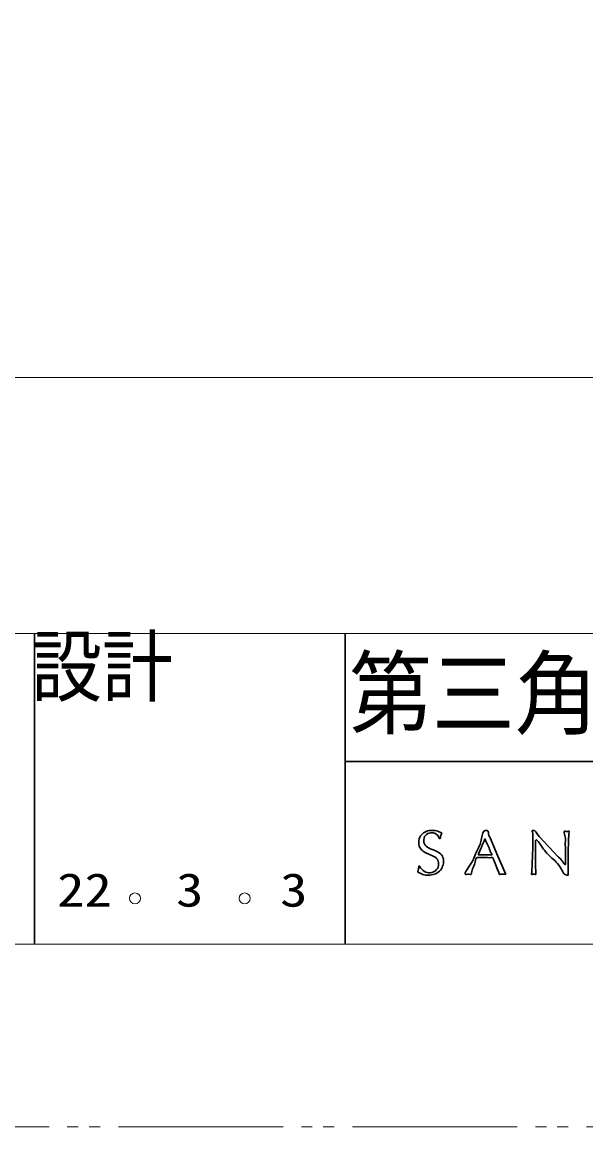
# Model space of a CAD drawing. Units: millimetres at full size, sheet at 1:5; details may follow other scales. Extents: x -1050 to 0, y -742 to 742.
# Drawn here: x -308.4 to -154.2, y -742.5 to -440.3 of the extents above; entities that cross this region are included whole.
import ezdxf
from ezdxf.enums import TextEntityAlignment as Align

# ---------------------------------------------------------------- set-up
doc = ezdxf.new("R2010")
doc.units = ezdxf.units.MM
doc.header["$LTSCALE"] = 5
doc.linetypes.add('DOUBLE_CHAIN2', pattern=[12.8, 9, -1, 0.6, -0.6, 0.6, -1])
doc.layers.add('0-0_K37531EJV', color=7, linetype='Continuous', lineweight=15)
doc.styles.add('ＭＳ ゴシック', font='')
doc.styles.add('ＭＳ 明朝', font='')
doc.styles.get('ＭＳ ゴシック').set_extended_font_data('MS Gothic')
doc.styles.get('ＭＳ 明朝').set_extended_font_data('MS Mincho')

msp = doc.modelspace()

# ---------------------------------------------------------------- linework, layer by layer
at = {"layer": '0-0_K37531EJV'}
for p, q in [((-925, -537.5), (-50, -537.5)), ((-50, -607.5), (-925, -607.5)), ((-525, -692.5), (-50, -692.5))]:
    msp.add_line(p, q, dxfattribs=at)
at = {"layer": '0-0_K37531EJV', "color": 2, "lineweight": 30}
for p, q in [((-305, -607.5), (-305, -692.5)), ((-220, -607.5), (-220, -692.5)), ((-220, -642.5), (-50, -642.5))]:
    msp.add_line(p, q, dxfattribs=at)
at = {"layer": '0-0_K37531EJV', "color": 4, "linetype": 'DOUBLE_CHAIN2'}
msp.add_lwpolyline([(-1050, -742.5), (0, -742.5), (0, 742.5), (-1050, 742.5)], close=True, dxfattribs=at)
at = {"layer": '0-0_K37531EJV', "color": 2, "lineweight": 30}
for points in [[(-199.409, -662.916), (-199.167, -662.589), (-198.883, -662.3), (-198.562, -662.051), (-198.214, -661.843), (-197.845, -661.675), (-197.46, -661.546), (-197.065, -661.456), (-196.662, -661.402), (-196.257, -661.38), (-195.853, -661.385), (-195.449, -661.419), (-195.041, -661.485), (-194.662, -661.597), (-194.304, -661.757), (-193.864, -661.938), (-193.675, -662.047), (-193.619, -662.113), (-193.6, -662.187), (-193.622, -662.272), (-193.67, -662.364), (-193.774, -662.558), (-193.903, -662.93), (-193.955, -663.129), (-193.966, -663.377), (-193.973, -663.495), (-194, -663.586), (-194.062, -663.632), (-194.162, -663.632), (-194.265, -663.633), (-194.326, -663.575), (-194.379, -663.352), (-194.465, -663.168), (-194.569, -662.998), (-194.81, -662.671), (-195.113, -662.403), (-195.46, -662.193), (-195.843, -662.062), (-196.246, -662.016), (-196.651, -662.035)], [(-185.81, -673.415), (-186.163, -673.383), (-186.5, -673.387), (-186.85, -673.415), (-186.998, -673.416), (-187.109, -673.391), (-187.183, -673.341), (-187.224, -673.267), (-187.235, -673.171), (-187.217, -673.055), (-187.174, -672.922), (-187.109, -672.772), (-186.921, -672.43), (-186.674, -672.046), (-186.088, -671.207), (-185.791, -670.781), (-185.521, -670.371), (-185.29, -669.986), (-185.098, -669.626), (-184.936, -669.288), (-184.799, -668.969), (-184.573, -668.375), (-184.37, -667.821), (-184.138, -667.282), (-183.855, -666.736), (-183.548, -666.16), (-183.249, -665.532), (-183.111, -665.191), (-182.988, -664.829), (-182.882, -664.442), (-182.796, -664.032), (-182.653, -663.183), (-182.577, -662.773), (-182.485, -662.391), (-182.368, -662.05), (-182.217, -661.765), (-182.022, -661.549), (-181.905, -661.471), (-181.773, -661.416), (-181.626, -661.385)], [(-181.626, -661.385), (-181.462, -661.379), (-181.287, -661.376), (-181.134, -661.401), (-181.023, -661.49), (-180.945, -661.629), (-180.891, -661.806), (-180.853, -662.005), (-180.786, -662.418), (-180.684, -662.778), (-180.55, -663.09), (-180.401, -663.38), (-178.269, -668.416), (-177.182, -670.93), (-176.629, -672.183), (-176.345, -672.806), (-176.039, -673.419)], [(-169.025, -673.124), (-169.004, -672.981), (-168.993, -672.719), (-168.854, -670.504), (-168.757, -668.291), (-168.712, -666.075), (-168.706, -664.973), (-168.734, -663.842), (-168.73, -663.294), (-168.683, -662.79), (-168.675, -662.524), (-168.712, -662.217), (-168.809, -661.856), (-168.855, -661.679), (-168.873, -661.527), (-168.846, -661.421), (-168.808, -661.391), (-168.752, -661.378), (-168.474, -661.38), (-168.345, -661.401), (-168.226, -661.448), (-168.018, -661.606), (-167.838, -661.828), (-167.675, -662.088), (-167.357, -662.624), (-167, -663.074), (-166.616, -663.46), (-165.843, -664.224), (-164.344, -665.872), (-162.834, -667.482), (-162.061, -668.33), (-161.692, -668.71), (-161.346, -669.032), (-161.168, -669.201), (-160.978, -669.401), (-160.765, -669.652), (-160.523, -669.971), (-160.266, -670.324), (-160.144, -670.485), (-160.032, -670.62)], [(-160.032, -670.62), (-159.935, -670.718), (-159.858, -670.766), (-159.806, -670.754), (-159.784, -670.67), (-159.785, -668.452), (-159.783, -667.349), (-159.801, -666.228), (-159.82, -665.111), (-159.766, -664.093), (-159.768, -663.822), (-159.792, -663.526), (-159.846, -663.196), (-159.932, -662.828), (-160.028, -662.45), (-160.101, -662.101), (-160.119, -661.949), (-160.119, -661.818), (-160.097, -661.715), (-160.049, -661.642), (-159.971, -661.605), (-159.86, -661.609), (-159.578, -661.671), (-159.305, -661.688), (-159.169, -661.68), (-159.019, -661.644), (-158.871, -661.601), (-158.812, -661.596), (-158.772, -661.612), (-158.752, -661.651), (-158.748, -661.709), (-158.774, -661.864), (-158.848, -662.204), (-158.868, -662.484), (-158.873, -663.006), (-158.911, -663.569), (-158.966, -664.674), (-159.057, -666.889), (-159.06, -669.105), (-159.032, -671.321)], [(-199.267, -671.81), (-199.004, -672.119), (-198.7, -672.386), (-198.36, -672.608), (-197.993, -672.78), (-197.605, -672.899), (-197.205, -672.96), (-196.799, -672.969), (-196.396, -672.925), (-196.005, -672.817), (-195.638, -672.645), (-195.305, -672.412), (-195.019, -672.125), (-194.79, -671.79), (-194.622, -671.422), (-194.513, -671.031), (-194.464, -670.629), (-194.47, -670.222), (-194.543, -669.822), (-194.706, -669.45), (-194.948, -669.124), (-195.248, -668.85), (-195.58, -668.616), (-195.931, -668.415), (-196.296, -668.238), (-197.792, -667.613), (-198.153, -667.428), (-198.498, -667.214), (-198.822, -666.971), (-199.12, -666.695), (-199.381, -666.383), (-199.591, -666.036), (-199.743, -665.659), (-199.834, -665.264), (-199.874, -664.859), (-199.873, -664.452), (-199.832, -664.049), (-199.743, -663.653), (-199.602, -663.273), (-199.409, -662.916)], [(-196.651, -662.035), (-197.048, -662.117), (-197.424, -662.268), (-197.766, -662.486), (-198.058, -662.767), (-198.286, -663.103), (-198.44, -663.478), (-198.521, -663.874), (-198.534, -664.281), (-198.486, -664.685), (-198.354, -665.068), (-198.138, -665.413), (-197.856, -665.705), (-197.534, -665.952), (-197.19, -666.167), (-196.461, -666.521), (-195.706, -666.817), (-194.963, -667.139), (-194.607, -667.333), (-194.268, -667.557), (-193.954, -667.814), (-193.673, -668.107), (-193.442, -668.441), (-193.271, -668.81), (-193.167, -669.202), (-193.123, -669.606), (-193.123, -670.013), (-193.16, -670.417), (-193.238, -670.815), (-193.357, -671.203), (-193.517, -671.576), (-193.717, -671.929), (-193.956, -672.257), (-194.232, -672.554), (-194.541, -672.817), (-194.878, -673.044), (-195.238, -673.231), (-195.615, -673.381), (-196.005, -673.494), (-196.403, -673.573)], [(-183.658, -668.069), (-182.827, -668.083), (-181.995, -668.103), (-181.161, -668.102), (-180.952, -668.099), (-180.753, -668.09), (-180.555, -668.08), (-180.446, -668.08), (-180.327, -668.087), (-180.074, -668.109), (-179.967, -668.108), (-179.925, -668.1), (-179.892, -668.086), (-179.871, -668.065), (-179.862, -668.036), (-179.865, -668), (-179.877, -667.957), (-179.923, -667.859), (-179.988, -667.749), (-180.127, -667.524), (-180.239, -667.317), (-180.328, -667.125), (-180.4, -666.942), (-180.528, -666.582), (-180.673, -666.202), (-180.841, -665.809), (-181.018, -665.428), (-181.106, -665.249), (-181.192, -665.08), (-181.359, -664.742), (-181.441, -664.553), (-181.523, -664.339), (-181.564, -664.219), (-181.606, -664.089), (-181.647, -663.956), (-181.689, -663.837), (-181.731, -663.747), (-181.751, -663.718), (-181.772, -663.703), (-181.793, -663.702)], [(-181.793, -663.702), (-181.814, -663.717), (-181.834, -663.745), (-181.855, -663.785), (-181.896, -663.891), (-181.936, -664.018), (-182.018, -664.277), (-182.1, -664.502), (-182.182, -664.697), (-182.264, -664.874), (-182.346, -665.041), (-182.51, -665.381), (-182.674, -665.754), (-183.002, -666.541), (-183.658, -668.069)], [(-163.466, -668.955), (-164.144, -668.352), (-164.502, -668), (-164.883, -667.588), (-165.294, -667.097), (-165.514, -666.815), (-165.744, -666.505), (-166.718, -665.126), (-166.952, -664.807), (-167.172, -664.523), (-167.375, -664.288), (-167.554, -664.113), (-167.706, -664.012), (-167.826, -663.996), (-167.872, -664.024), (-167.908, -664.078), (-167.934, -664.16), (-167.949, -664.271), (-167.956, -664.551), (-167.956, -664.85), (-167.97, -665.4), (-167.986, -666.506), (-167.978, -668.722), (-167.936, -670.937), (-167.863, -673.145), (-167.834, -673.302), (-167.825, -673.375), (-167.838, -673.423), (-167.883, -673.44), (-167.952, -673.433), (-168.119, -673.393), (-168.27, -673.379), (-168.4, -673.383), (-168.663, -673.381), (-168.983, -673.437), (-169.044, -673.436), (-169.078, -673.411), (-169.082, -673.357), (-169.067, -673.284), (-169.025, -673.124)], [(-176.039, -673.419), (-176.379, -673.387), (-176.722, -673.384), (-177.407, -673.384), (-177.576, -673.386), (-177.757, -673.418), (-177.838, -673.423), (-177.9, -673.397), (-177.94, -673.338), (-177.965, -673.255), (-178.03, -672.861), (-178.151, -672.548), (-179.172, -670.013), (-179.31, -669.709), (-179.42, -669.365), (-179.519, -669.008), (-179.606, -668.882), (-179.739, -668.822), (-179.91, -668.817), (-180.097, -668.836), (-180.455, -668.851), (-181.131, -668.828), (-183.884, -668.839), (-184.031, -668.879), (-184.148, -668.962), (-184.239, -669.082), (-184.309, -669.232), (-184.405, -669.594), (-184.476, -669.993), (-184.558, -670.373), (-184.666, -670.714), (-184.934, -671.317), (-185.211, -671.897), (-185.319, -672.227), (-185.384, -672.617), (-185.425, -673.037), (-185.465, -673.216), (-185.536, -673.349), (-185.649, -673.418), (-185.81, -673.415)], [(-159.032, -671.321), (-159.017, -672.427), (-159.008, -672.987), (-159.023, -673.248), (-159.013, -673.397), (-158.985, -673.564), (-158.993, -673.624), (-159.039, -673.648), (-159.186, -673.64), (-159.442, -673.627), (-159.675, -673.556), (-159.888, -673.433), (-160.085, -673.264), (-160.269, -673.057), (-160.605, -672.559), (-161.231, -671.433), (-161.564, -670.916), (-161.918, -670.456), (-162.289, -670.041), (-162.674, -669.66), (-163.466, -668.955)], [(-196.403, -673.573), (-196.806, -673.62), (-197.211, -673.64), (-197.615, -673.637), (-198.019, -673.609), (-198.425, -673.548), (-198.823, -673.447), (-199.185, -673.299), (-199.54, -673.115), (-199.966, -672.923), (-200.127, -672.806), (-200.166, -672.734), (-200.167, -672.65), (-200.011, -672.255), (-199.924, -671.872), (-199.897, -671.666), (-199.915, -671.412), (-199.917, -671.296), (-199.891, -671.213), (-199.822, -671.18), (-199.716, -671.182), (-199.62, -671.187), (-199.558, -671.249), (-199.485, -671.465), (-199.391, -671.658), (-199.267, -671.81)]]:
    msp.add_lwpolyline(points, dxfattribs=at)
at = {"layer": '0-0_K37531EJV'}
for centre in [(-277.5, -680), (-247.5, -680)]:
    msp.add_circle(centre, 1.5, dxfattribs=at)

# ---------------------------------------------------------------- texts
at = {"layer": '0-0_K37531EJV', "color": 2, "style": 'ＭＳ 明朝', "width": 0.9}
for s, height, p in [('設計', 15.84, (-305.963, -629.229)), ('第三角法', 18.48, (-218.968, -638.684))]:
    msp.add_text(s, height=height, dxfattribs=at).set_placement(p, align=Align.BOTTOM_LEFT)
at = {"layer": '0-0_K37531EJV', "style": 'ＭＳ ゴシック', "width": 1.2}
for s, p in [('22', (-298.788, -685)), ('3', (-266.269, -685)), (' 3', (-245.287, -685))]:
    msp.add_text(s, height=9.164, dxfattribs=at).set_placement(p, align=Align.BOTTOM_LEFT)

doc.saveas('drawing.dxf')
